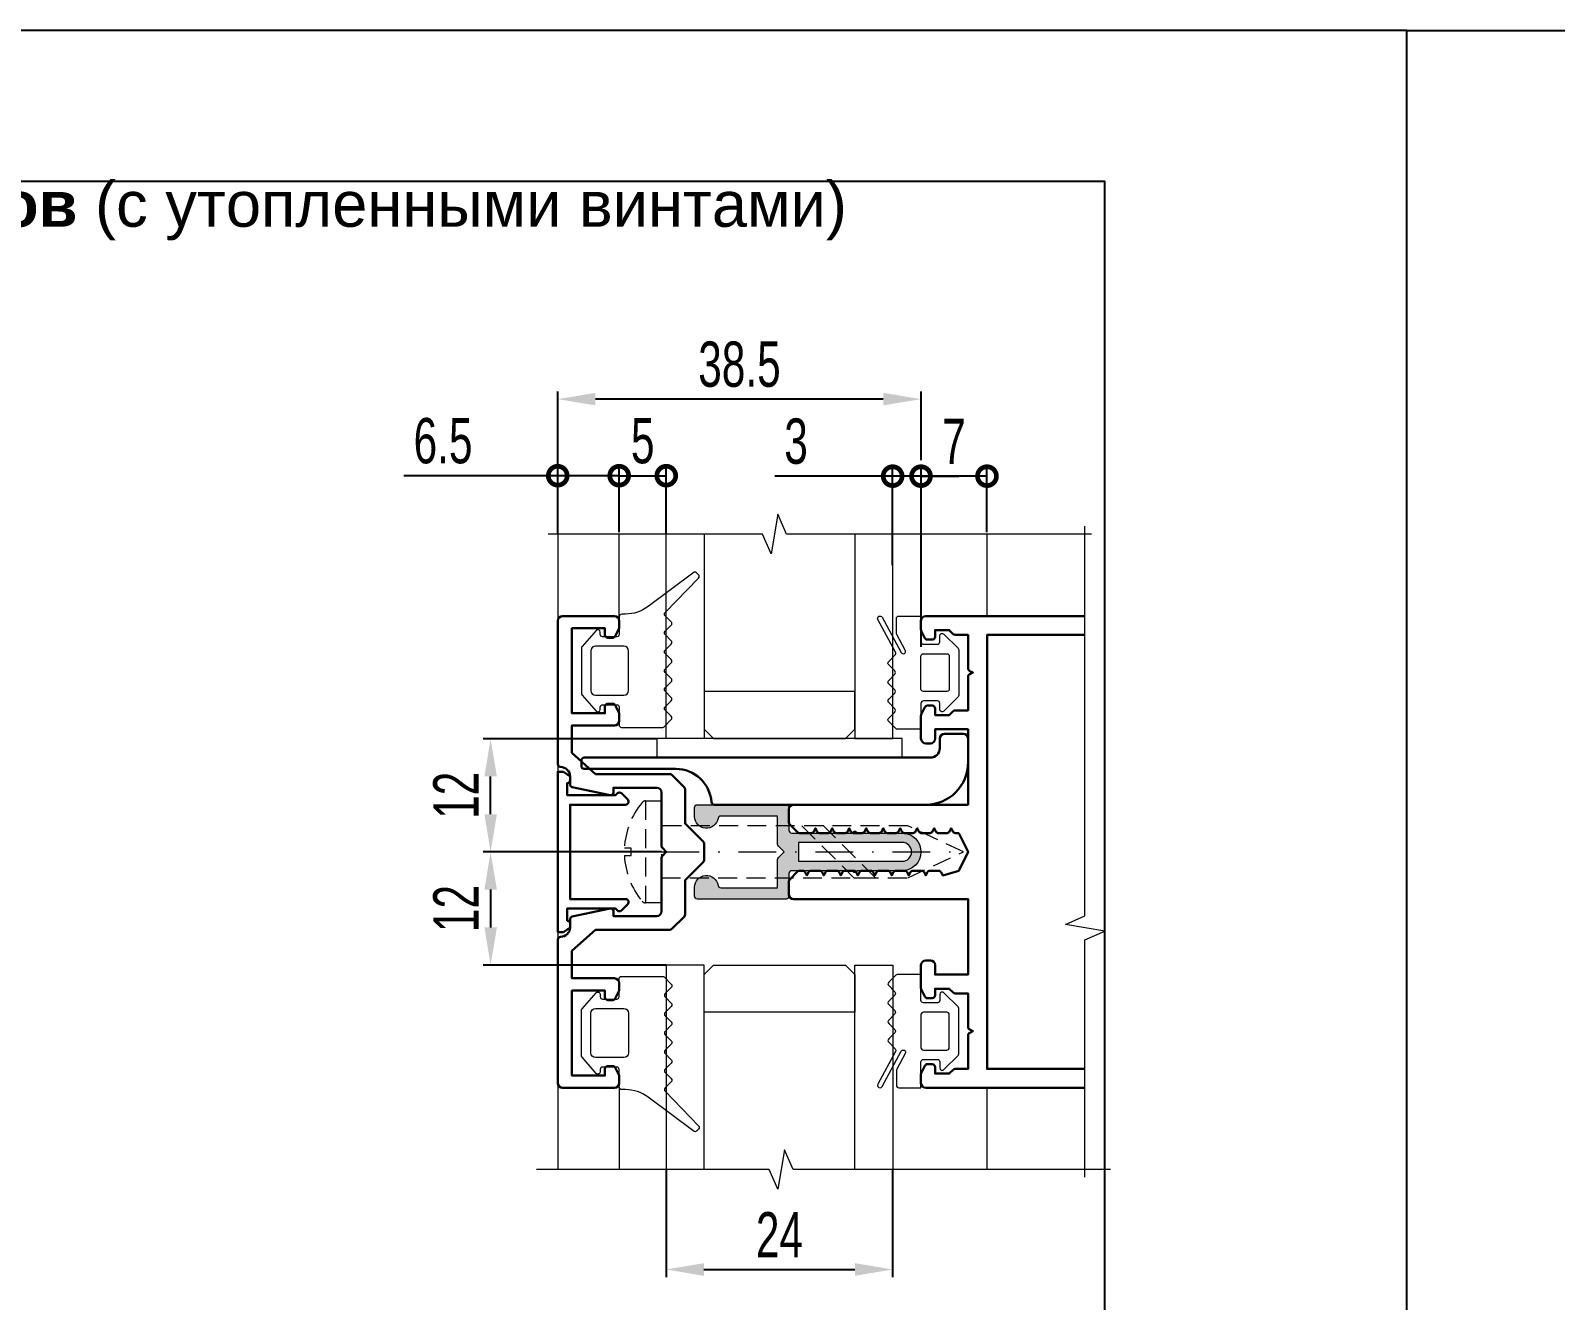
# Model space of a CAD drawing. Extents: x -37 to 8820, y -336 to 478.
# Drawn here: x 7468.8 to 7569.9, y 212.9 to 297 of the extents above; entities that cross this region are included whole.
import ezdxf

# ---------------------------------------------------------------- set-up
doc = ezdxf.new("R2010")
doc.units = 0
doc.header["$LTSCALE"] = 5
doc.linetypes.add('DASHDOT', pattern=[1, 0.5, -0.25, 0, -0.25])
doc.linetypes.add('HIDDEN', pattern=[0.375, 0.25, -0.125])
doc.layers.get('0').update_dxf_attribs({"linetype": 'CONTINUOUS', "lineweight": 30})
doc.layers.get('DEFPOINTS').update_dxf_attribs({"linetype": 'CONTINUOUS'})
for name, color, linetype, lineweight in [('1', 6, 'DASHDOT', 13), ('2', 3, 'HIDDEN', 13), ('3', 1, 'CONTINUOUS', 20), ('Dimentions', 5, 'CONTINUOUS', 15), ('Glass', 5, 'CONTINUOUS', 20), ('Зигзаг', 1, 'CONTINUOUS', 15), ('Конструкции', 252, 'CONTINUOUS', 20), ('Подкладки', 1, 'CONTINUOUS', 20), ('Текстовый', 7, 'CONTINUOUS', 9), ('Уплотнители', 1, 'CONTINUOUS', 20), ('Штриховка', 1, 'CONTINUOUS', 5)]:
    doc.layers.add(name, color=color, linetype=linetype, lineweight=lineweight)
doc.layers.add('Скрытые', color=14, linetype='CONTINUOUS', plot=False)
doc.styles.add('3', font='RUSS.SHX', dxfattribs={"width": 0.7, "height": 3})
doc.styles.add('4', font='RUSS.shx', dxfattribs={"width": 0.7, "height": 3.5})
doc.styles.add('Каталожный', font='arial.ttf', dxfattribs={"height": 2.5})
doc.dimstyles.new('MX1_6', dxfattribs={"dimtxt": 3, "dimasz": 2.5, "dimexe": 0.5, "dimexo": 0, "dimgap": 0.8, "dimtad": 1, "dimlfac": 1.6, "dimdsep": 46, "dimtxsty": '3', "dimcen": 0, "dimclrd": 256, "dimclre": 256, "dimclrt": 256, "dimaunit": 1, "dimadec": 0, "dimazin": 0, "dimtfac": 1, "dimtmove": 0, "dimatfit": 1, "dimfxl": 1, "dimtvp": 1, "dimtolj": 1, "dimtzin": 0, "dimarcsym": 0})

# ---------------------------------------------------------------- blocks, each defined once
blk = doc.blocks.new('_DotSmall')
at = {"color": 0, "linetype": 'ByBlock', "const_width": 0.5}
blk.add_lwpolyline([(-0.0625, 0, 1), (0.0625, 0, 1)], format="xyb", close=True, dxfattribs=at)
blk = doc.blocks.new('*D238')
at = {"layer": 'DEFPOINTS', "color": 0, "linetype": 'Continuous', "transparency": 16777216}
for p in [(7503.75, 267.51), (7507.82, 263.76), (7503.75, 263.64)]:
    blk.add_point(p, dxfattribs=at)
at = {"layer": 'Dimentions', "linetype": 'Continuous', "lineweight": -2, "transparency": 16777216}
for p, q in [((7503.75, 263.64), (7503.75, 268.01)), ((7507.82, 263.76), (7507.82, 268.01)), ((7503.75, 267.51), (7493.55, 267.51)), ((7507.82, 267.51), (7503.75, 267.51)), ((7507.82, 267.51), (7510.32, 267.51))]:
    blk.add_line(p, q, dxfattribs=at)
at = {"layer": 'Dimentions', "linetype": 'Continuous', "lineweight": -2, "transparency": 16777216, "xscale": 2.5, "yscale": 2.5, "zscale": 2.5}
blk.add_blockref('_DotSmall', (7503.75, 267.51), dxfattribs=at)
at = {"layer": 'Dimentions', "linetype": 'Continuous', "lineweight": -2, "transparency": 16777216, "xscale": 2.5, "yscale": 2.5, "zscale": 2.5, "rotation": 180}
blk.add_blockref('_DotSmall', (7507.82, 267.51), dxfattribs=at)
at = {"layer": 'Dimentions', "linetype": 'Continuous', "transparency": 16777216, "insert": (7496.15, 269.81), "char_height": 3, "attachment_point": 5, "style": '3'}
blk.add_mtext('\\A1;6.5', dxfattribs=at)
blk = doc.blocks.new('*D239')
at = {"layer": 'DEFPOINTS', "color": 0, "linetype": 'Continuous', "transparency": 16777216}
for p in [(7527.82, 267.48), (7525.94, 261.59), (7527.82, 256.17)]:
    blk.add_point(p, dxfattribs=at)
at = {"layer": 'Dimentions', "linetype": 'Continuous', "lineweight": -2, "transparency": 16777216}
for p, q in [((7525.94, 261.59), (7525.94, 267.98)), ((7527.82, 256.17), (7527.82, 267.98)), ((7525.94, 267.48), (7518.14, 267.48)), ((7527.82, 267.48), (7525.94, 267.48)), ((7527.82, 267.48), (7530.32, 267.48))]:
    blk.add_line(p, q, dxfattribs=at)
at = {"layer": 'Dimentions', "linetype": 'Continuous', "lineweight": -2, "transparency": 16777216, "xscale": 2.5, "yscale": 2.5, "zscale": 2.5}
blk.add_blockref('_DotSmall', (7525.94, 267.48), dxfattribs=at)
at = {"layer": 'Dimentions', "linetype": 'Continuous', "lineweight": -2, "transparency": 16777216, "xscale": 2.5, "yscale": 2.5, "zscale": 2.5, "rotation": 180}
blk.add_blockref('_DotSmall', (7527.82, 267.48), dxfattribs=at)
at = {"layer": 'Dimentions', "linetype": 'Continuous', "transparency": 16777216, "insert": (7519.54, 269.78), "char_height": 3, "attachment_point": 5, "style": '3'}
blk.add_mtext('\\A1;3', dxfattribs=at)
blk = doc.blocks.new('*D240')
at = {"layer": 'DEFPOINTS', "color": 0, "linetype": 'Continuous', "transparency": 16777216}
for p in [(7503.75, 272.58), (7527.82, 268.54), (7503.75, 263.64)]:
    blk.add_point(p, dxfattribs=at)
at = {"layer": 'Dimentions', "linetype": 'Continuous', "lineweight": -2, "transparency": 16777216}
for p, q in [((7503.75, 263.64), (7503.75, 273.08)), ((7527.82, 268.54), (7527.82, 273.08)), ((7525.32, 272.58), (7506.25, 272.58))]:
    blk.add_line(p, q, dxfattribs=at)
at = {"layer": 'Dimentions', "linetype": 'Continuous', "transparency": 16777216}
for points in [[(7506.25, 273), (7506.25, 272.17), (7503.75, 272.58)], [(7525.32, 273), (7525.32, 272.17), (7527.82, 272.58)]]:
    blk.add_solid(points, dxfattribs=at)
at = {"layer": 'Dimentions', "linetype": 'Continuous', "transparency": 16777216, "insert": (7515.79, 274.88), "char_height": 3, "attachment_point": 5, "style": '3'}
blk.add_mtext('\\A1;38.5', dxfattribs=at)
blk = doc.blocks.new('*D241')
at = {"layer": 'DEFPOINTS', "color": 0, "linetype": 'Continuous', "transparency": 16777216}
for p in [(7510.94, 221.54), (7525.94, 221.54), (7525.94, 214.93)]:
    blk.add_point(p, dxfattribs=at)
at = {"layer": 'Dimentions', "linetype": 'Continuous', "lineweight": -2, "transparency": 16777216}
for p, q in [((7510.94, 221.54), (7510.94, 214.43)), ((7525.94, 221.54), (7525.94, 214.43)), ((7513.44, 214.93), (7523.44, 214.93))]:
    blk.add_line(p, q, dxfattribs=at)
at = {"layer": 'Dimentions', "linetype": 'Continuous', "transparency": 16777216}
for points in [[(7513.44, 215.35), (7513.44, 214.51), (7510.94, 214.93)], [(7523.44, 215.35), (7523.44, 214.51), (7525.94, 214.93)]]:
    blk.add_solid(points, dxfattribs=at)
at = {"layer": 'Dimentions', "linetype": 'Continuous', "transparency": 16777216, "insert": (7518.44, 217.23), "char_height": 3, "attachment_point": 5, "style": '3'}
blk.add_mtext('\\A1;24', dxfattribs=at)
blk = doc.blocks.new('*D242')
at = {"layer": 'DEFPOINTS', "color": 0, "linetype": 'Continuous', "transparency": 16777216}
for p in [(7510.94, 267.51), (7507.82, 263.76), (7510.94, 263.64)]:
    blk.add_point(p, dxfattribs=at)
at = {"layer": 'Dimentions', "linetype": 'Continuous', "lineweight": -2, "transparency": 16777216}
for p, q in [((7507.82, 263.76), (7507.82, 268.01)), ((7510.94, 263.64), (7510.94, 268.01)), ((7507.82, 267.51), (7510.94, 267.51))]:
    blk.add_line(p, q, dxfattribs=at)
at = {"layer": 'Dimentions', "linetype": 'Continuous', "lineweight": -2, "transparency": 16777216, "xscale": 2.5, "yscale": 2.5, "zscale": 2.5, "rotation": 180}
blk.add_blockref('_DotSmall', (7507.82, 267.51), dxfattribs=at)
at = {"layer": 'Dimentions', "linetype": 'Continuous', "lineweight": -2, "transparency": 16777216, "xscale": 2.5, "yscale": 2.5, "zscale": 2.5}
blk.add_blockref('_DotSmall', (7510.94, 267.51), dxfattribs=at)
at = {"layer": 'Dimentions', "linetype": 'Continuous', "transparency": 16777216, "insert": (7509.38, 269.81), "char_height": 3, "attachment_point": 5, "style": '3'}
blk.add_mtext('\\A1;5', dxfattribs=at)
blk = doc.blocks.new('*D243')
at = {"layer": 'DEFPOINTS', "color": 0, "linetype": 'Continuous', "transparency": 16777216}
for p in [(7527.82, 267.48), (7527.82, 263.76), (7532.19, 263.76)]:
    blk.add_point(p, dxfattribs=at)
at = {"layer": 'Dimentions', "linetype": 'Continuous', "lineweight": -2, "transparency": 16777216}
for p, q in [((7527.82, 263.76), (7527.82, 267.98)), ((7532.19, 263.76), (7532.19, 267.98)), ((7532.19, 267.48), (7527.82, 267.48))]:
    blk.add_line(p, q, dxfattribs=at)
at = {"layer": 'Dimentions', "linetype": 'Continuous', "lineweight": -2, "transparency": 16777216, "xscale": 2.5, "yscale": 2.5, "zscale": 2.5, "rotation": 180}
blk.add_blockref('_DotSmall', (7527.82, 267.48), dxfattribs=at)
at = {"layer": 'Dimentions', "linetype": 'Continuous', "lineweight": -2, "transparency": 16777216, "xscale": 2.5, "yscale": 2.5, "zscale": 2.5}
blk.add_blockref('_DotSmall', (7532.19, 267.48), dxfattribs=at)
at = {"layer": 'Dimentions', "linetype": 'Continuous', "transparency": 16777216, "insert": (7530, 269.78), "char_height": 3, "attachment_point": 5, "style": '3'}
blk.add_mtext('\\A1;7', dxfattribs=at)
blk = doc.blocks.new('*D244')
at = {"layer": 'DEFPOINTS', "color": 0, "transparency": 16777216}
for p in [(7499.3, 250.09), (7510.32, 250.09), (7510.63, 242.59)]:
    blk.add_point(p, dxfattribs=at)
at = {"layer": 'Dimentions', "lineweight": -2, "transparency": 16777216}
for p, q in [((7510.32, 250.09), (7498.8, 250.09)), ((7499.3, 245.09), (7499.3, 247.59)), ((7510.63, 242.59), (7498.8, 242.59))]:
    blk.add_line(p, q, dxfattribs=at)
at = {"layer": 'Dimentions', "transparency": 16777216}
for points in [[(7498.89, 247.59), (7499.72, 247.59), (7499.3, 250.09)], [(7498.89, 245.09), (7499.72, 245.09), (7499.3, 242.59)]]:
    blk.add_solid(points, dxfattribs=at)
at = {"layer": 'Dimentions', "transparency": 16777216, "insert": (7497, 246.34), "char_height": 3, "attachment_point": 5, "rotation": 90, "style": '3'}
blk.add_mtext('\\A1;12', dxfattribs=at)
blk = doc.blocks.new('KP45571')
at = {"lineweight": -2, "flags": 128}
blk.add_lwpolyline([(6.21, -5.01, -0.414214), (6.21, -5.44), (5.54, -6.11, -0.668179), (5, -5.88), (5, 0), (-5, 0), (-5, -5.88, -0.668179), (-5.54, -6.11), (-6.21, -5.44, -0.414214), (-6.21, -5.01), (-6, -4.8), (-6, 0.3), (-7.3, 0.3), (-7.3, 0.3, -0.414214), (-7.6, 0), (-8, 0), (-8.5, 0.7), (-8.5, 1.3), (8.5, 1.3), (8.5, 0.7), (8, 0), (7.6, 0, -0.414214), (7.3, 0.3), (6, 0.3), (6, -4.8)], format="xyb", close=True, dxfattribs=at)
at = {"layer": '3', "style": '4', "width": 0.7, "flags": 3}
blk.add_attdef('КП45571', (0, 1.3), '', height=3.5, dxfattribs=at)
blk = doc.blocks.new('*D255')
at = {"layer": 'DEFPOINTS', "color": 0, "transparency": 16777216}
for p in [(7510.63, 242.59), (7499.3, 235.09), (7510.94, 235.09)]:
    blk.add_point(p, dxfattribs=at)
at = {"layer": 'Dimentions', "lineweight": -2, "transparency": 16777216}
for p, q in [((7510.63, 242.59), (7498.8, 242.59)), ((7499.3, 240.09), (7499.3, 237.59)), ((7510.94, 235.09), (7498.8, 235.09))]:
    blk.add_line(p, q, dxfattribs=at)
at = {"layer": 'Dimentions', "transparency": 16777216}
for points in [[(7498.89, 240.09), (7499.72, 240.09), (7499.3, 242.59)], [(7498.89, 237.59), (7499.72, 237.59), (7499.3, 235.09)]]:
    blk.add_solid(points, dxfattribs=at)
at = {"layer": 'Dimentions', "transparency": 16777216, "insert": (7497, 238.84), "char_height": 3, "attachment_point": 5, "rotation": 90, "style": '3'}
blk.add_mtext('\\A1;12', dxfattribs=at)

msp = doc.modelspace()

# ---------------------------------------------------------------- hatches: boundary and pattern name
at = {"layer": 'Штриховка'}
h = msp.add_hatch(color=256, dxfattribs=at)
h.dxf.hatch_style = 1
edge = h.paths.add_edge_path(flags=16)
edge.add_line((7519.692, 241.967), (7526.567, 241.967))
edge.add_arc((7526.567, 242.592), 0.625, 270, 450)
edge.add_line((7526.567, 243.217), (7519.692, 243.217))
edge.add_line((7519.692, 243.217), (7519.692, 241.967))
edge = h.paths.add_edge_path()
edge.add_arc((7513.5982, 244.9358), 0.7812, 180, 350.718201, ccw=False)
edge.add_line((7512.817, 244.9358), (7512.817, 245.5295))
edge.add_arc((7513.0045, 245.5295), 0.1875, 90, 180, ccw=False)
edge.add_line((7513.0045, 245.717), (7518.8795, 245.717))
edge.add_arc((7518.8795, 245.5295), 0.1875, 0, 90, ccw=False)
edge.add_line((7519.067, 245.5295), (7519.067, 244.0295))
edge.add_arc((7519.2545, 244.0295), 0.1875, 180, 270)
edge.add_line((7519.2545, 243.842), (7523.317, 243.842))
edge.add_arc((7523.442, 243.842), 0.125, 0, 180, ccw=False)
edge.add_line((7523.567, 243.842), (7526.567, 243.842))
edge.add_arc((7526.567, 242.592), 1.25, -90, 90, ccw=False)
edge.add_line((7526.567, 241.342), (7523.567, 241.342))
edge.add_arc((7523.442, 241.342), 0.125, -180, 0, ccw=False)
edge.add_line((7523.317, 241.342), (7519.2545, 241.342))
edge.add_arc((7519.2545, 241.1545), 0.1875, 90, 180)
edge.add_line((7519.067, 241.1545), (7519.067, 239.6545))
edge.add_arc((7518.8795, 239.6545), 0.1875, 270, 360, ccw=False)
edge.add_line((7518.8795, 239.467), (7513.0045, 239.467))
edge.add_arc((7513.0045, 239.6545), 0.1875, 180, 270, ccw=False)
edge.add_line((7512.817, 239.6545), (7512.817, 240.2483))
edge.add_arc((7513.5982, 240.2483), 0.7812, 9.281799, 180, ccw=False)
edge.add_arc((7514.5543, 240.4045), 0.1875, 189.281799, 270)
edge.add_line((7514.5543, 240.217), (7518.317, 240.217))
edge.add_line((7518.317, 240.217), (7518.317, 242.0769))
edge.add_arc((7518.5045, 242.0769), 0.1875, 135, 180, ccw=False)
edge.add_line((7518.3719, 242.2094), (7518.7545, 242.592))
edge.add_line((7518.7545, 242.592), (7518.3719, 242.9746))
edge.add_arc((7518.5045, 243.1072), 0.1875, 180, 225, ccw=False)
edge.add_line((7518.317, 243.1072), (7518.317, 244.967))
edge.add_line((7518.317, 244.967), (7514.5543, 244.967))
edge.add_arc((7514.5543, 244.7795), 0.1875, 90, 170.718201)

# ---------------------------------------------------------------- linework, layer by layer
for points in [[(7506.8795, 232.967, 0.41421356), (7507.067, 232.7795), (7507.3886, 232.7795, 0.28407904), (7507.5563, 232.8832), (7507.7972, 233.3649, 0.11643382), (7507.817, 233.4488), (7507.817, 233.9045, 0.41421356), (7507.5045, 234.217), (7504.692, 234.217), (7504.692, 236.0295), (7506.2545, 237.4358), (7511.1768, 237.4358, 0.19891237), (7511.3094, 237.4907), (7512.1371, 238.3184, 0.19891237), (7512.192, 238.4509), (7512.192, 240.717), (7513.3871, 241.9121, 0.19891237), (7513.442, 242.0447), (7513.442, 243.1394, 0.19891237), (7513.3871, 243.2719), (7512.192, 244.467), (7512.192, 246.7331, 0.19891237), (7512.1371, 246.8657), (7511.3094, 247.6934, 0.19891237), (7511.1768, 247.7483), (7506.2545, 247.7483), (7504.692, 249.1545), (7504.692, 250.967), (7507.5045, 250.967, 0.41421356), (7507.817, 251.2795), (7507.817, 251.7353, 0.11643382), (7507.7972, 251.8191), (7507.5563, 252.3009, 0.28407904), (7507.3886, 252.4045), (7507.067, 252.4045, 0.41421356), (7506.8795, 252.217), (7506.8795, 251.7795), (7504.692, 251.7795), (7504.692, 257.4045), (7506.8795, 257.4045), (7506.8795, 256.967, 0.41421356), (7507.067, 256.7795), (7507.3886, 256.7795, 0.28407904), (7507.5563, 256.8832), (7507.7972, 257.3649, 0.11643382), (7507.817, 257.4488), (7507.817, 257.9045, 0.41421356), (7507.5045, 258.217), (7504.067, 258.217, 0.41421356), (7503.7545, 257.9045), (7503.7545, 248.4045, 0.41421356), (7503.942, 248.217, -0.41421356), (7504.567, 247.592), (7504.567, 247.0609, 0.35411857), (7504.7155, 246.8775), (7507.2155, 246.3461, 0.47697553), (7507.442, 246.5295), (7507.442, 246.842), (7510.317, 246.842, -0.41421356), (7510.6295, 246.5295), (7510.6295, 242.9822, 0.19891237), (7510.6844, 242.8496), (7510.942, 242.592), (7510.6844, 242.3344, 0.19891237), (7510.6295, 242.2019), (7510.6295, 238.6545, -0.41421356), (7510.317, 238.342), (7507.442, 238.342), (7507.442, 238.6545, 0.47697553), (7507.2155, 238.8379), (7504.7155, 238.3065, 0.35411857), (7504.567, 238.1231), (7504.567, 237.592, -0.41421356), (7503.942, 236.967, 0.41421356), (7503.7545, 236.7795), (7503.7545, 227.2795, 0.41421356), (7504.067, 226.967), (7507.5045, 226.967, 0.41421356), (7507.817, 227.2795), (7507.817, 227.7353, 0.11643382), (7507.7972, 227.8191), (7507.5563, 228.3009, 0.28407904), (7507.3886, 228.4045), (7507.067, 228.4045, 0.41421356), (7506.8795, 228.217), (7506.8795, 227.7795), (7504.692, 227.7795), (7504.692, 233.4045), (7506.8795, 233.4045)], [(7511.567, 248.092), (7505.5045, 248.092, -0.41421356), (7505.317, 248.2795), (7505.317, 248.6545, -0.41421356), (7505.5045, 248.842), (7528.442, 248.842, 0.41421356), (7529.067, 249.467), (7529.067, 250.092, -0.41421356), (7529.3795, 250.4045), (7530.6295, 250.4045, -0.41421356), (7530.942, 250.092), (7530.942, 248.5295, -0.41421356), (7528.1295, 245.717), (7514.1226, 245.717, -0.39292227), (7513.9356, 245.8908, 0.39292227)]]:
    msp.add_lwpolyline(points, format="xyb", close=True)
msp.add_lwpolyline([(7538.6821, 226.967), (7528.1295, 226.967, -0.41421356), (7527.817, 227.2795), (7527.817, 227.8603, -0.11643382), (7527.8368, 227.9441), (7528.0777, 228.4259, -0.28407904), (7528.2454, 228.5295), (7528.567, 228.5295, -0.41421356), (7528.7545, 228.342), (7528.7545, 227.9045), (7529.692, 227.9045), (7529.9496, 228.1621, -0.19891237), (7530.0821, 228.217), (7530.942, 228.217), (7530.942, 230.4449, -0.28407904), (7531.0456, 230.6126), (7531.2545, 230.717), (7531.0456, 230.8215, -0.28407904), (7530.942, 230.9892), (7530.942, 233.217), (7530.0821, 233.217, -0.19891237), (7529.9496, 233.2719), (7529.692, 233.5295), (7528.7545, 233.5295), (7528.7545, 233.092, -0.41421356), (7528.567, 232.9045), (7528.2454, 232.9045, -0.28407904), (7528.0777, 233.0082), (7527.8368, 233.4899, -0.11643382), (7527.817, 233.5738), (7527.817, 235.092, -0.41421356), (7528.1295, 235.4045), (7528.442, 235.4045, -0.41421356), (7528.7545, 235.092), (7528.7545, 234.467), (7530.942, 234.467), (7530.942, 239.467), (7519.3795, 239.467, -0.41421356), (7519.067, 239.7795), (7519.067, 240.6394, -0.19891237), (7519.1219, 240.7719), (7519.6371, 241.2871, -0.19891237), (7519.7696, 241.342), (7519.9823, 241.342, -0.28407904), (7520.15, 241.2384), (7520.2545, 241.0295), (7520.3589, 241.2384, -0.28407904), (7520.5266, 241.342), (7521.1073, 241.342, -0.28407904), (7521.275, 241.2384), (7521.3795, 241.0295), (7521.4839, 241.2384, -0.28407904), (7521.6516, 241.342), (7522.2323, 241.342, -0.28407904), (7522.4, 241.2384), (7522.5045, 241.0295), (7522.6089, 241.2384, -0.28407904), (7522.7766, 241.342), (7523.3573, 241.342, -0.28407904), (7523.525, 241.2384), (7523.6295, 241.0295), (7523.7339, 241.2384, -0.28407904), (7523.9016, 241.342), (7524.4823, 241.342, -0.28407904), (7524.65, 241.2384), (7524.7545, 241.0295), (7524.8589, 241.2384, -0.28407904), (7525.0266, 241.342), (7525.6073, 241.342, -0.28407904), (7525.775, 241.2384), (7525.8795, 241.0295), (7525.9839, 241.2384, -0.28407904), (7526.1516, 241.342), (7526.7323, 241.342, -0.28407904), (7526.9, 241.2384), (7527.0045, 241.0295), (7527.1089, 241.2384, -0.28407904), (7527.2766, 241.342), (7527.8573, 241.342, -0.28407904), (7528.025, 241.2384), (7528.1295, 241.0295), (7528.2339, 241.2384, -0.28407904), (7528.4016, 241.342), (7528.9823, 241.342, -0.28407904), (7529.15, 241.2384), (7529.2545, 241.0295), (7530.317, 241.342), (7530.942, 242.592), (7530.317, 243.842), (7530.0891, 243.842, -0.28407904), (7529.9214, 243.9457), (7529.817, 244.1545), (7529.7125, 243.9457, -0.28407904), (7529.5448, 243.842), (7528.9641, 243.842, -0.28407904), (7528.7964, 243.9457), (7528.692, 244.1545), (7528.5875, 243.9457, -0.28407904), (7528.4198, 243.842), (7527.8391, 243.842, -0.28407904), (7527.6714, 243.9457), (7527.567, 244.1545), (7527.4625, 243.9457, -0.28407904), (7527.2948, 243.842), (7526.7141, 243.842, -0.28407904), (7526.5464, 243.9457), (7526.442, 244.1545), (7526.3375, 243.9457, -0.28407904), (7526.1698, 243.842), (7525.5891, 243.842, -0.28407904), (7525.4214, 243.9457), (7525.317, 244.1545), (7525.2125, 243.9457, -0.28407904), (7525.0448, 243.842), (7524.4641, 243.842, -0.28407904), (7524.2964, 243.9457), (7524.192, 244.1545), (7524.0875, 243.9457, -0.28407904), (7523.9198, 243.842), (7523.3391, 243.842, -0.28407904), (7523.1714, 243.9457), (7523.067, 244.1545), (7522.9625, 243.9457, -0.28407904), (7522.7948, 243.842), (7522.2141, 243.842, -0.28407904), (7522.0464, 243.9457), (7521.942, 244.1545), (7521.8375, 243.9457, -0.28407904), (7521.6698, 243.842), (7521.0891, 243.842, -0.28407904), (7520.9214, 243.9457), (7520.817, 244.1545), (7520.7125, 243.9457, -0.28407904), (7520.5448, 243.842), (7519.7696, 243.842, -0.19891237), (7519.6371, 243.8969), (7519.1219, 244.4121, -0.19891237), (7519.067, 244.5447), (7519.067, 245.4045, -0.41421356), (7519.3795, 245.717), (7530.942, 245.717), (7530.942, 250.717), (7528.7545, 250.717), (7528.7545, 250.092, -0.41421356), (7528.442, 249.7795), (7528.1295, 249.7795, -0.41421356), (7527.817, 250.092), (7527.817, 251.6103, -0.11643382), (7527.8368, 251.6941), (7528.0777, 252.1759, -0.28407904), (7528.2454, 252.2795), (7528.567, 252.2795, -0.41421356), (7528.7545, 252.092), (7528.7545, 251.6545), (7529.692, 251.6545), (7529.9496, 251.9121, -0.19891237), (7530.0821, 251.967), (7530.942, 251.967), (7530.942, 254.1949, -0.28407904), (7531.0456, 254.3626), (7531.2545, 254.467), (7531.0456, 254.5715, -0.28407904), (7530.942, 254.7392), (7530.942, 256.967), (7530.0821, 256.967, -0.19891237), (7529.9496, 257.0219), (7529.692, 257.2795), (7528.7545, 257.2795), (7528.7545, 256.842, -0.41421356), (7528.567, 256.6545), (7528.2454, 256.6545, -0.28407904), (7528.0777, 256.7582), (7527.8368, 257.2399, -0.11643382), (7527.817, 257.3238), (7527.817, 257.9045, -0.41421356), (7528.1295, 258.217), (7538.6821, 258.217)], format="xyb")
msp.add_lwpolyline([(7538.6821, 228.217), (7532.192, 228.217), (7532.192, 256.967), (7538.6821, 256.967)])
at = {"layer": '1'}
msp.add_line((7510.6295, 242.592), (7530.6295, 242.592), dxfattribs=at)
at = {"layer": '2'}
msp.add_line((7509.5734, 245.967), (7509.5734, 239.217), dxfattribs=at)
msp.add_lwpolyline([(7508.1666, 242.8377, -0.16184886), (7509.3324, 245.8534, -0.22388754), (7509.5734, 245.967), (7510.6295, 245.967), (7510.6295, 239.217), (7509.5734, 239.217, -0.22388754), (7509.3324, 239.3307, -0.16184886), (7508.1666, 242.3464), (7508.6043, 242.3464), (7508.6043, 242.8377)], format="xyb", close=True, dxfattribs=at)
for points in [[(7510.6295, 240.8733), (7526.9436, 240.8733), (7530.6295, 242.592), (7526.9436, 244.3108), (7510.6295, 244.3108)], [(7519.9327, 244.3108), (7523.3702, 240.8733), (7524.8025, 240.8733), (7521.365, 244.3108)]]:
    msp.add_lwpolyline(points, close=True, dxfattribs=at)
at = {"layer": '3'}
for points in [[(7506.567, 252.1858, -0.41421356), (7506.7232, 252.342), (7507.6607, 252.342, -0.41421356), (7507.817, 252.1858), (7507.817, 250.9983, 0.41421356), (7507.9732, 250.842), (7510.7049, 250.842, 0.19891237), (7510.7933, 250.8786), (7511.2712, 251.3565, 0.41421356), (7511.2712, 251.5775), (7510.8672, 251.9815, -0.41421356), (7510.8672, 252.2025), (7511.2712, 252.6065, 0.41421356), (7511.2712, 252.8275), (7510.8672, 253.2315, -0.41421356), (7510.8672, 253.4525), (7511.2712, 253.8565, 0.41421356), (7511.2712, 254.0775), (7510.8672, 254.4815, -0.41421356), (7510.8672, 254.7025), (7511.2712, 255.1065, 0.41421356), (7511.2712, 255.3275), (7510.8672, 255.7315, -0.41421356), (7510.8672, 255.9525), (7511.2712, 256.3565, 0.41421356), (7511.2712, 256.5775), (7510.8672, 256.9815, -0.41421356), (7510.8672, 257.2025), (7511.2712, 257.6065, 0.41421356), (7511.2712, 257.8275), (7510.8672, 258.2315, -0.41421356), (7510.8672, 258.4525), (7513.0815, 260.7315, 0.41421356), (7513.0815, 260.9525), (7512.9502, 261.0838, 0.29253821), (7512.7857, 261.12), (7509.7325, 258.8392, -0.16178775), (7508.2363, 258.342), (7508.0045, 258.342, 0.41421356), (7507.817, 258.1545), (7507.817, 256.9983, -0.41421356), (7507.6607, 256.842), (7506.7232, 256.842, -0.41421356), (7506.567, 256.9983), (7506.567, 257.1545, 0.66858666), (7506.3001, 257.2649), (7505.3626, 256.2003, 0.19861919), (7505.317, 256.0899), (7505.317, 253.0941, 0.19861919), (7505.3626, 252.9838), (7506.3001, 251.9192, 0.66858666), (7506.567, 252.0295)], [(7505.942, 255.9045), (7505.942, 253.2795, 0.41421356), (7506.2545, 252.967), (7508.1295, 252.967, 0.41421356), (7508.442, 253.2795), (7508.442, 255.9045, 0.41421356), (7508.1295, 256.217), (7506.2545, 256.217, 0.41421356)], [(7506.567, 232.9983, 0.41421356), (7506.7232, 232.842), (7507.6607, 232.842, 0.41421356), (7507.817, 232.9983), (7507.817, 234.1858, -0.41421356), (7507.9732, 234.342), (7510.7049, 234.342, -0.19891237), (7510.7933, 234.3054), (7511.2712, 233.8275, -0.41421356), (7511.2712, 233.6065), (7510.8672, 233.2025, 0.41421356), (7510.8672, 232.9815), (7511.2712, 232.5775, -0.41421356), (7511.2712, 232.3565), (7510.8672, 231.9525, 0.41421356), (7510.8672, 231.7315), (7511.2712, 231.3275, -0.41421356), (7511.2712, 231.1065), (7510.8672, 230.7025, 0.41421356), (7510.8672, 230.4815), (7511.2712, 230.0775, -0.41421356), (7511.2712, 229.8565), (7510.8672, 229.4525, 0.41421356), (7510.8672, 229.2315), (7511.2712, 228.8275, -0.41421356), (7511.2712, 228.6065), (7510.8672, 228.2025, 0.41421356), (7510.8672, 227.9815), (7511.2712, 227.5775, -0.41421356), (7511.2712, 227.3565), (7510.8672, 226.9525, 0.41421356), (7510.8672, 226.7315), (7513.0815, 224.4525, -0.41421356), (7513.0815, 224.2315), (7512.9502, 224.1002, -0.29253821), (7512.7857, 224.0641), (7509.7325, 226.3449, 0.16178775), (7508.2363, 226.842), (7508.0045, 226.842, -0.41421356), (7507.817, 227.0295), (7507.817, 228.1858, 0.41421356), (7507.6607, 228.342), (7506.7232, 228.342, 0.41421356), (7506.567, 228.1858), (7506.567, 228.0295, -0.66858666), (7506.3001, 227.9192), (7505.3626, 228.9838, -0.19861919), (7505.317, 229.0941), (7505.317, 232.0899, -0.19861919), (7505.3626, 232.2003), (7506.3001, 233.2649, -0.66858666), (7506.567, 233.1545)], [(7505.942, 229.2795), (7505.942, 231.9045, -0.41421356), (7506.2545, 232.217), (7508.1295, 232.217, -0.41421356), (7508.442, 231.9045), (7508.442, 229.2795, -0.41421356), (7508.1295, 228.967), (7506.2545, 228.967, -0.41421356)]]:
    msp.add_lwpolyline(points, format="xyb", close=True, dxfattribs=at)
at = {"layer": 'Glass'}
for points in [[(7513.442, 263.6397), (7513.442, 250.092), (7510.942, 250.092), (7510.942, 263.6397)], [(7523.442, 263.6397), (7523.442, 250.092), (7525.942, 250.092), (7525.942, 263.6397)], [(7513.442, 221.5443), (7513.442, 235.092), (7510.942, 235.092), (7510.942, 221.5443)], [(7523.442, 221.5443), (7523.442, 235.092), (7525.942, 235.092), (7525.942, 221.5443)]]:
    msp.add_lwpolyline(points, dxfattribs=at)
for points in [[(7514.067, 250.092), (7522.817, 250.092), (7523.442, 250.717), (7523.442, 253.217), (7513.442, 253.217), (7513.442, 250.717)], [(7514.067, 235.092), (7522.817, 235.092), (7523.442, 234.467), (7523.442, 231.967), (7513.442, 231.967), (7513.442, 234.467)]]:
    msp.add_lwpolyline(points, close=True, dxfattribs=at)
at = {"layer": 'Зигзаг'}
for points in [[(7539.1243, 263.6397), (7518.9048, 263.6397), (7518.324, 264.9576), (7517.8884, 262.3449), (7517.3059, 263.6397), (7503.1128, 263.6397)], [(7538.6821, 221.0532), (7538.6821, 236.7652), (7540, 237.3461), (7537.3873, 237.7817), (7538.6821, 238.3642), (7538.6821, 264.1658)], [(7540.3822, 221.5443), (7519.351, 221.5443), (7518.7701, 222.8622), (7518.3345, 220.2495), (7517.752, 221.5443), (7502.352, 221.5443)]]:
    msp.add_lwpolyline(points, dxfattribs=at)
at = {"layer": 'Конструкции'}
for p, q in [((7503.7545, 263.6397), (7503.7545, 221.5443)), ((7507.817, 258.217), (7507.817, 263.6397)), ((7532.192, 258.217), (7532.192, 263.6397)), ((7507.817, 226.967), (7507.817, 221.5443)), ((7532.192, 221.5443), (7532.192, 226.967))]:
    msp.add_line(p, q, dxfattribs=at)
at = {"layer": 'Подкладки'}
msp.add_lwpolyline([(7526.567, 250.092), (7510.317, 250.092), (7510.317, 248.842), (7526.567, 248.842)], close=True, dxfattribs=at)
for points in [[(7514.3692, 244.8098, -0.92211283), (7512.817, 244.9358), (7512.817, 245.5295, -0.41421356), (7513.0045, 245.717), (7518.8795, 245.717, -0.41421356), (7519.067, 245.5295), (7519.067, 244.0295, 0.41421356), (7519.2545, 243.842), (7523.317, 243.842, -1), (7523.567, 243.842), (7526.567, 243.842, -1), (7526.567, 241.342), (7523.567, 241.342, -1), (7523.317, 241.342), (7519.2545, 241.342, 0.41421356), (7519.067, 241.1545), (7519.067, 239.6545, -0.41421356), (7518.8795, 239.467), (7513.0045, 239.467, -0.41421356), (7512.817, 239.6545), (7512.817, 240.2483, -0.92211283), (7514.3692, 240.3743, 0.36752318), (7514.5543, 240.217), (7518.317, 240.217), (7518.317, 242.0769, -0.19891237), (7518.3719, 242.2094), (7518.7545, 242.592), (7518.3719, 242.9746, -0.19891237), (7518.317, 243.1072), (7518.317, 244.967), (7514.5543, 244.967, 0.36752318)], [(7519.692, 241.967), (7526.567, 241.967, 1), (7526.567, 243.217), (7519.692, 243.217)]]:
    msp.add_lwpolyline(points, format="xyb", close=True, dxfattribs=at)
at = {"layer": 'Скрытые', "linetype": 'Continuous'}
for points in [[(7560, 297), (7350, 297), (7350, 0), (7560, 0)], [(7560, 297), (7770, 297), (7770, 0), (7560, 0)], [(7540, 10), (7540, 287), (7375, 287), (7375, 10)]]:
    msp.add_lwpolyline(points, close=True, dxfattribs=at)
at = {"layer": 'Уплотнители'}
for points in [[(7526.7778, 255.9478), (7526.2109, 256.9928, -0.12491271), (7526.192, 257.0673), (7526.192, 258.0608, -0.41421356), (7526.3482, 258.217), (7527.817, 258.217), (7527.817, 256.4983, 0.41421356), (7527.9732, 256.342), (7528.9107, 256.342, 0.41421356), (7529.067, 256.4983), (7529.067, 256.9045, -0.66858666), (7529.3338, 257.0149), (7530.2713, 256.0753, -0.19861919), (7530.317, 255.9649), (7530.317, 252.9691, -0.19861919), (7530.2713, 252.8588), (7529.3338, 251.9192, -0.66858666), (7529.067, 252.0295), (7529.067, 252.4358, 0.41421356), (7528.9107, 252.592), (7527.9732, 252.592, 0.41421356), (7527.817, 252.4358), (7527.817, 250.717), (7526.2567, 250.717, -0.19891237), (7526.1462, 250.7628), (7525.6775, 251.2315, -0.41421356), (7525.6775, 251.4525), (7526.0815, 251.8565, 0.41421356), (7526.0815, 252.0775), (7525.6775, 252.4815, -0.41421356), (7525.6775, 252.7025), (7526.0815, 253.1065, 0.41421356), (7526.0815, 253.3275), (7525.6775, 253.7315, -0.41421356), (7525.6775, 253.9525), (7526.0815, 254.3565, 0.41421356), (7526.0815, 254.5775), (7525.6775, 254.9815, -0.41421356), (7525.6775, 255.2025), (7526.1095, 255.6346, 0.33207606), (7526.1364, 255.8195), (7524.9609, 257.9863, -1), (7525.2356, 258.1353), (7526.5032, 255.7988, 1)], [(7529.692, 255.5608), (7529.692, 253.3733, -0.41421356), (7529.5357, 253.217), (7527.9732, 253.217, -0.41421356), (7527.817, 253.3733), (7527.817, 255.5608, -0.41421356), (7527.9732, 255.717), (7529.5357, 255.717, -0.41421356)], [(7526.7778, 229.2363), (7526.2109, 228.1912, 0.12491271), (7526.192, 228.1167), (7526.192, 227.1233, 0.41421356), (7526.3482, 226.967), (7527.817, 226.967), (7527.817, 228.6858, -0.41421356), (7527.9732, 228.842), (7528.9107, 228.842, -0.41421356), (7529.067, 228.6858), (7529.067, 228.2795, 0.66858666), (7529.3338, 228.1692), (7530.2713, 229.1088, 0.19861919), (7530.317, 229.2191), (7530.317, 232.2149, 0.19861919), (7530.2713, 232.3253), (7529.3338, 233.2649, 0.66858666), (7529.067, 233.1545), (7529.067, 232.7483, -0.41421356), (7528.9107, 232.592), (7527.9732, 232.592, -0.41421356), (7527.817, 232.7483), (7527.817, 234.467), (7526.2567, 234.467, 0.19891237), (7526.1462, 234.4213), (7525.6775, 233.9525, 0.41421356), (7525.6775, 233.7315), (7526.0815, 233.3275, -0.41421356), (7526.0815, 233.1065), (7525.6775, 232.7025, 0.41421356), (7525.6775, 232.4815), (7526.0815, 232.0775, -0.41421356), (7526.0815, 231.8565), (7525.6775, 231.4525, 0.41421356), (7525.6775, 231.2315), (7526.0815, 230.8275, -0.41421356), (7526.0815, 230.6065), (7525.6775, 230.2025, 0.41421356), (7525.6775, 229.9815), (7526.1095, 229.5495, -0.33207606), (7526.1364, 229.3645), (7524.9609, 227.1978, 1), (7525.2356, 227.0488), (7526.5032, 229.3853, -1)], [(7529.692, 229.6233), (7529.692, 231.8108, 0.41421356), (7529.5357, 231.967), (7527.9732, 231.967, 0.41421356), (7527.817, 231.8108), (7527.817, 229.6233, 0.41421356), (7527.9732, 229.467), (7529.5357, 229.467, 0.41421356)]]:
    msp.add_lwpolyline(points, format="xyb", close=True, dxfattribs=at)

# ---------------------------------------------------------------- block references
at = {"xscale": 0.625, "yscale": 0.625, "zscale": 0.625, "rotation": 90.00000000000003}
msp.add_blockref('KP45571', (7504.567, 242.592), dxfattribs=at)

# ---------------------------------------------------------------- texts
at = {"layer": 'Текстовый', "linetype": 'Continuous', "insert": (7375, 287), "char_height": 3, "width": 165, "attachment_point": 1, "style": 'Каталожный'}
msp.add_mtext('\\pxqc;{\\fArial|b1|i0|c204|p34;Применение декоративных прижимов }(с утопленными винтами)', dxfattribs=at)

# ---------------------------------------------------------------- dimensions: what is measured, and where the dimension line sits
at = {"layer": 'Dimentions', "linetype": 'Continuous'}
for base, p1, p2, picture, middle in [((7503.7545, 272.5828), (7527.817, 268.5449), (7503.7545, 263.6397), '*D240', (7515.7857, 274.8828)), ((7525.942, 214.9305), (7510.942, 221.5443), (7525.942, 221.5443), '*D241', (7518.442, 217.2305))]:
    dim = msp.add_linear_dim(base=base, p1=p1, p2=p2, dimstyle='MX1_6', dxfattribs=at)
    dim.commit()
    dim.dimension.update_dxf_attribs({"geometry": picture, "text_midpoint": middle})
for base, p1, p2, override, picture, middle in [((7503.7545, 267.5138), (7507.817, 263.7555), (7503.7545, 263.6397), {"dimdec": 1, "dimblk1": 'DotSmall', "dimblk2": 'DotSmall', "dimsah": 1}, '*D238', (7496.1545, 269.8138)), ((7510.942, 267.5138), (7507.817, 263.7555), (7510.942, 263.6397), {"dimdec": 0, "dimblk1": 'DotSmall', "dimblk2": 'DotSmall', "dimsah": 1}, '*D242', (7509.3795, 269.8138)), ((7527.817, 267.476), (7532.192, 263.7555), (7527.817, 263.7555), {"dimdec": 0, "dimblk1": 'DotSmall', "dimblk2": 'DotSmall', "dimsah": 1}, '*D243', (7530.0045, 269.776))]:
    dim = msp.add_linear_dim(base=base, p1=p1, p2=p2, dimstyle='MX1_6', override=override, dxfattribs=at)
    dim.commit()
    dim.dimension.update_dxf_attribs({"geometry": picture, "text_midpoint": middle})
dim = msp.add_linear_dim(base=(7527.817, 267.476), p1=(7525.942, 261.5901), p2=(7527.817, 256.1674), dimstyle='MX1_6', override={"dimdec": 0, "dimblk1": 'DotSmall', "dimblk2": 'DotSmall', "dimsah": 1}, dxfattribs=at)
dim.commit()
dim.dimension.update_dxf_attribs({"geometry": '*D239', "text_midpoint": (7519.542, 267.476), "dimtype": 160})
at = {"layer": 'Dimentions'}
for base, p2, angle, picture, middle in [((7499.3019, 250.092), (7510.317, 250.092), 90, '*D244', (7497.0019, 246.342)), ((7499.3019, 235.092), (7510.942, 235.092), 270, '*D255', (7497.0019, 238.842))]:
    dim = msp.add_linear_dim(base=base, p1=(7510.6295, 242.592), p2=p2, angle=angle, dimstyle='MX1_6', dxfattribs=at)
    dim.commit()
    dim.dimension.update_dxf_attribs({"geometry": picture, "text_midpoint": middle})

doc.saveas('drawing.dxf')
